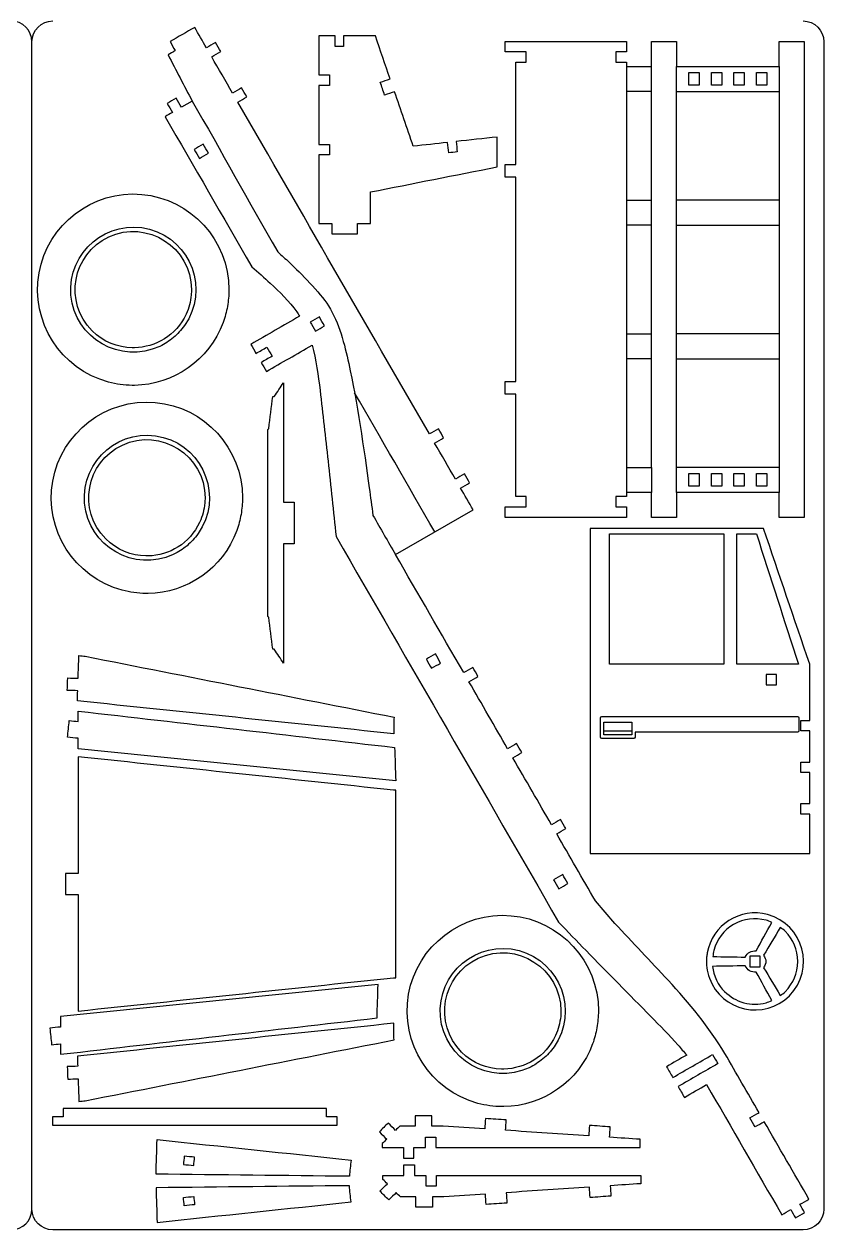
# Model space of a CAD drawing. Extents: x 363 to 933, y 152 to 732.
# Drawn here: x 740.9 to 932.7, y 152 to 441.2 of the extents above; entities that cross this region are included whole.
import ezdxf

# ---------------------------------------------------------------- set-up
doc = ezdxf.new("R2010")
doc.units = 0
doc.layers.get('0').update_dxf_attribs({"linetype": 'CONTINUOUS'})

msp = doc.modelspace()

# ---------------------------------------------------------------- linework, layer by layer
at = {"color": 5}
for p, q in [((742.73304, 157.00749), (742.73304, 437.00749)), ((742.73304, 157.00749), (742.73304, 437.00749)), ((932.73304, 437.00749), (932.73304, 157.00749)), ((927.73304, 152.00749), (747.73314, 152.00749))]:
    msp.add_line(p, q, dxfattribs=at)
at = {"color": 3}
for p, q in [((856.29304, 434.59519), (856.29304, 437.09509)), ((856.29304, 437.09509), (885.34614, 437.09509)), ((885.34614, 437.09509), (885.34614, 434.59519)), ((891.34604, 431.09529), (891.34604, 437.09509)), ((891.34604, 437.09509), (897.34584, 437.09509)), ((897.34584, 437.09509), (897.34584, 431.09529)), ((922.03704, 431.09529), (922.03704, 437.09509)), ((922.03704, 437.09509), (928.03674, 437.09509)), ((928.03674, 437.09509), (928.03674, 322.91239)), ((861.29284, 434.59519), (856.29304, 434.59519)), ((861.29284, 432.09529), (861.29284, 434.59519)), ((885.34614, 434.59519), (882.84634, 434.59519)), ((882.84634, 434.59519), (882.84634, 432.09529)), ((858.79294, 407.54949), (858.79294, 432.09529)), ((858.79294, 432.09529), (861.29284, 432.09529)), ((882.84634, 432.09529), (885.34614, 432.09529)), ((885.34614, 432.09529), (885.34614, 431.09529)), ((885.34614, 431.09529), (891.34604, 431.09529)), ((897.34584, 431.09529), (922.03704, 431.09529)), ((781.17694, 422.78769), (778.58084, 421.28879)), ((897.34584, 399.03419), (897.34584, 425.09549)), ((897.34584, 425.09549), (922.03704, 425.09549)), ((922.03704, 425.09549), (922.03704, 399.03419)), ((856.29304, 407.54949), (858.79294, 407.54949)), ((856.29304, 404.54959), (856.29304, 407.54949)), ((858.79294, 404.54959), (856.29304, 404.54959)), ((858.79294, 355.49789), (858.79294, 404.54959)), ((922.03704, 399.03419), (897.34584, 399.03419)), ((897.34584, 366.97309), (897.34584, 393.03439)), ((897.34584, 393.03439), (922.03704, 393.03439)), ((922.03704, 393.03439), (922.03704, 366.97309)), ((922.03704, 366.97309), (897.34584, 366.97309)), ((897.34584, 334.91189), (897.34584, 360.97329)), ((897.34584, 360.97329), (922.03704, 360.97329)), ((922.03704, 360.97329), (922.03704, 334.91189)), ((856.29304, 352.49799), (856.29304, 355.49789)), ((856.29304, 355.49789), (858.79294, 355.49789)), ((858.79294, 352.49799), (856.29304, 352.49799)), ((858.79294, 327.91219), (858.79294, 352.49799)), ((922.03704, 334.91189), (897.34584, 334.91189)), ((861.29284, 327.91219), (858.79294, 327.91219)), ((861.29284, 325.41229), (861.29284, 327.91219)), ((885.34614, 327.91219), (882.84634, 327.91219)), ((882.84634, 327.91219), (882.84634, 325.41229)), ((891.34604, 328.91219), (885.34614, 328.91219)), ((885.34614, 328.91219), (885.34614, 327.91219)), ((891.34604, 322.91239), (891.34604, 328.91219)), ((922.03704, 328.91219), (897.34584, 328.91219)), ((897.34584, 328.91219), (897.34584, 322.91239)), ((922.03704, 322.91239), (922.03704, 328.91219)), ((829.96634, 313.98939), (848.58264, 324.73749)), ((856.29304, 322.91239), (856.29304, 325.41229)), ((856.29304, 325.41229), (861.29284, 325.41229)), ((882.84634, 325.41229), (885.34614, 325.41229)), ((885.34614, 325.41229), (885.34614, 322.91239)), ((885.34614, 322.91239), (856.29304, 322.91239)), ((897.34584, 322.91239), (891.34604, 322.91239)), ((928.03674, 322.91239), (922.03704, 322.91239)), ((882.58174, 225.51479), (877.91724, 230.93649))]:
    msp.add_line(p, q, dxfattribs=at)
at = {"color": 0}
for p, q in [((885.34614, 431.09529), (885.34614, 425.09549)), ((891.34604, 425.09549), (891.34604, 431.09529)), ((897.34584, 425.09549), (897.34584, 431.09529)), ((922.03704, 431.09529), (922.03704, 425.09549)), ((885.34614, 399.03419), (885.34614, 393.03439)), ((891.34604, 393.03439), (891.34604, 399.03419)), ((897.34584, 393.03439), (897.34584, 399.03419)), ((922.03704, 399.03419), (922.03704, 393.03439)), ((885.34614, 366.97309), (885.34614, 360.97329)), ((891.34604, 360.97329), (891.34604, 366.97309)), ((897.34584, 360.97329), (897.34584, 366.97309)), ((922.03704, 366.97309), (922.03704, 360.97329)), ((885.34614, 334.91189), (885.34614, 328.91219)), ((891.34604, 334.91189), (891.34604, 328.91219)), ((897.34584, 328.91219), (897.34584, 334.91189)), ((922.03704, 334.91189), (922.03704, 328.91219))]:
    msp.add_line(p, q, dxfattribs=at)
at = {"color": 7}
for p, q in [((900.33784, 426.59549), (900.33784, 429.59539)), ((900.33784, 429.59539), (902.83774, 429.59539)), ((902.83774, 429.59539), (902.83774, 426.59549)), ((905.73764, 426.59549), (905.73764, 429.59539)), ((905.73764, 429.59539), (908.23744, 429.59539)), ((908.23744, 429.59539), (908.23744, 426.59549)), ((911.13744, 426.59549), (911.13744, 429.59539)), ((911.13744, 429.59539), (913.63724, 429.59539)), ((913.63724, 429.59539), (913.63724, 426.59549)), ((916.53724, 426.59549), (916.53724, 429.59539)), ((916.53724, 429.59539), (919.03714, 429.59539)), ((919.03714, 429.59539), (919.03714, 426.59549)), ((902.83774, 426.59549), (900.33784, 426.59549)), ((908.23744, 426.59549), (905.73764, 426.59549)), ((913.63724, 426.59549), (911.13744, 426.59549)), ((919.03714, 426.59549), (916.53724, 426.59549)), ((891.34604, 425.09549), (885.34614, 425.09549)), ((885.34614, 425.09549), (885.34614, 399.03419)), ((891.34604, 399.03419), (891.34604, 425.09549)), ((885.34614, 399.03419), (891.34604, 399.03419)), ((891.34604, 393.03439), (885.34614, 393.03439)), ((885.34614, 393.03439), (885.34614, 366.97309)), ((891.34604, 366.97309), (891.34604, 393.03439)), ((885.34614, 366.97309), (891.34604, 366.97309)), ((891.34604, 360.97329), (885.34614, 360.97329)), ((885.34614, 360.97329), (885.34614, 334.91189)), ((891.34604, 334.91189), (891.34604, 360.97329)), ((885.34614, 334.91189), (891.34604, 334.91189)), ((900.33784, 330.41209), (900.33784, 333.41199)), ((900.33784, 333.41199), (902.83774, 333.41199)), ((902.83774, 333.41199), (902.83774, 330.41209)), ((905.73764, 330.41209), (905.73764, 333.41199)), ((905.73764, 333.41199), (908.23744, 333.41199)), ((908.23744, 333.41199), (908.23744, 330.41209)), ((911.13744, 330.41209), (911.13744, 333.41199)), ((911.13744, 333.41199), (913.63724, 333.41199)), ((913.63724, 333.41199), (913.63724, 330.41209)), ((916.53724, 330.41209), (916.53724, 333.41199)), ((916.53724, 333.41199), (919.03714, 333.41199)), ((919.03714, 333.41199), (919.03714, 330.41209)), ((902.83774, 330.41209), (900.33784, 330.41209)), ((908.23744, 330.41209), (905.73764, 330.41209)), ((913.63724, 330.41209), (911.13744, 330.41209)), ((919.03714, 330.41209), (916.53724, 330.41209))]:
    msp.add_line(p, q, dxfattribs=at)
at = {"color": 5}
for points in [[(742.73304, 437.00749), (742.73304, 439.75749), (740.48304, 442.00749), (737.73294, 442.00749)], [(742.73304, 437.00749), (742.73304, 439.75749), (744.98304, 442.00749), (747.73314, 442.00749)], [(927.73304, 442.00749), (930.48304, 442.00749), (932.73304, 439.75749), (932.73304, 437.00749)], [(737.73294, 152.00749), (740.48304, 152.00749), (742.73304, 154.25749), (742.73304, 157.00749)], [(747.73314, 152.00749), (744.98304, 152.00749), (742.73304, 154.25749), (742.73304, 157.00749)], [(932.73304, 157.00749), (932.73304, 154.25749), (930.48304, 152.00749), (927.73304, 152.00749)]]:
    msp.add_open_spline(points, degree=3, dxfattribs=at)
at = {"color": 3}
for points in [[(781.77434, 440.45219), (779.80404, 439.31459), (777.83374, 438.17699), (775.86334, 437.03939)], [(784.59624, 435.56499), (783.65564, 437.19399), (782.71504, 438.82319), (781.77434, 440.45219)], [(775.86334, 437.03939), (776.27994, 436.31769), (776.69654, 435.59599), (777.11304, 434.87429)], [(786.76974, 436.81979), (786.04524, 436.40149), (785.32074, 435.98329), (784.59624, 435.56499)], [(788.02474, 434.64629), (787.60644, 435.37089), (787.18804, 436.09529), (786.76974, 436.81979)], [(815.45684, 438.39799), (814.16884, 438.39799), (812.88084, 438.39799), (811.59294, 438.39799)], [(811.59294, 438.39799), (811.59294, 435.28349), (811.59294, 432.16899), (811.59294, 429.05449)], [(815.45684, 435.88819), (815.45684, 436.72479), (815.45684, 437.56139), (815.45684, 438.39799)], [(825.14544, 438.39799), (822.60114, 438.39799), (820.05674, 438.39799), (817.51234, 438.39799)], [(817.51234, 438.39799), (817.51234, 437.56139), (817.51234, 436.72479), (817.51234, 435.88819)], [(828.66634, 428.11569), (827.49264, 431.54309), (826.31904, 434.97059), (825.14544, 438.39799)], [(777.11304, 434.87429), (776.53574, 434.54099), (775.95844, 434.20759), (775.38114, 433.87429)], [(775.38114, 433.87429), (777.31304, 430.17879), (779.24504, 426.48319), (781.17694, 422.78769)], [(785.85124, 433.39139), (786.57574, 433.80969), (787.30014, 434.22799), (788.02474, 434.64629)], [(817.51234, 435.88819), (816.82714, 435.88819), (816.14194, 435.88819), (815.45684, 435.88819)], [(790.87064, 424.69739), (789.19754, 427.59539), (787.52434, 430.49339), (785.85124, 433.39139)], [(811.59294, 429.05449), (812.42624, 429.05449), (813.25944, 429.05449), (814.09274, 429.05449)], [(814.09274, 429.05449), (814.09274, 428.22119), (814.09274, 427.38789), (814.09274, 426.55459)], [(826.29184, 427.30259), (827.08334, 427.57359), (827.87474, 427.84469), (828.66634, 428.11569)], [(793.04434, 425.95209), (792.31974, 425.53379), (791.59524, 425.11559), (790.87064, 424.69739)], [(794.29914, 423.77849), (793.88084, 424.50309), (793.46264, 425.22749), (793.04434, 425.95209)], [(814.09274, 426.55459), (813.25944, 426.55459), (812.42624, 426.55459), (811.59294, 426.55459)], [(811.59294, 426.55459), (811.59294, 421.82559), (811.59294, 417.09659), (811.59294, 412.36759)], [(827.34824, 424.21759), (826.99614, 425.24589), (826.64394, 426.27429), (826.29184, 427.30259)], [(777.33084, 423.45379), (776.60924, 423.03719), (775.88754, 422.62049), (775.16594, 422.20389)], [(778.58084, 421.28879), (778.16414, 422.01049), (777.74754, 422.73219), (777.33084, 423.45379)], [(792.12564, 422.52389), (792.85014, 422.94209), (793.57464, 423.36039), (794.29914, 423.77849)], [(838.08314, 342.92319), (822.76394, 369.45669), (807.44474, 395.99039), (792.12564, 422.52389)], [(829.72264, 425.03059), (828.93114, 424.75959), (828.13984, 424.48859), (827.34824, 424.21759)], [(834.19984, 411.95469), (832.70744, 416.31329), (831.21514, 420.67199), (829.72264, 425.03059)], [(776.41584, 420.03889), (775.83894, 419.70579), (775.26204, 419.37269), (774.68504, 419.03959)], [(775.16594, 422.20389), (775.58254, 421.48219), (775.99924, 420.76049), (776.41584, 420.03889)], [(774.68504, 419.03959), (781.61134, 407.04319), (788.53764, 395.04679), (795.46394, 383.05029)], [(854.34564, 414.13869), (851.06334, 413.78289), (847.78104, 413.42699), (844.49884, 413.07119)], [(854.34564, 406.97949), (854.34564, 409.36589), (854.34564, 411.75229), (854.34564, 414.13869)], [(811.59294, 412.36759), (812.42624, 412.36759), (813.25944, 412.36759), (814.09274, 412.36759)], [(814.09274, 412.36759), (814.09274, 411.53429), (814.09274, 410.70099), (814.09274, 409.86769)], [(842.45514, 412.84969), (839.70334, 412.55139), (836.95174, 412.25299), (834.19984, 411.95469)], [(842.72554, 410.35459), (842.63544, 411.18629), (842.54524, 412.01799), (842.45514, 412.84969)], [(844.49884, 413.07119), (844.58904, 412.23949), (844.67914, 411.40789), (844.76934, 410.57619)], [(814.09274, 409.86769), (813.25944, 409.86769), (812.42624, 409.86769), (811.59294, 409.86769)], [(811.59294, 409.86769), (811.59294, 404.38339), (811.59294, 398.89909), (811.59294, 393.41479)], [(844.76934, 410.57619), (844.08804, 410.50229), (843.40684, 410.42849), (842.72554, 410.35459)], [(823.93474, 400.99009), (834.07174, 402.98659), (844.20874, 404.98299), (854.34564, 406.97949)], [(744.44784, 381.55189), (746.52234, 393.21739), (757.25924, 401.45299), (769.06544, 400.40539)], [(769.06544, 400.40539), (780.85634, 399.35909), (790.00644, 389.38509), (789.99924, 377.54219)], [(823.93474, 393.41479), (823.93474, 395.93989), (823.93474, 398.46499), (823.93474, 400.99009)], [(761.15584, 390.19759), (770.36344, 394.49239), (781.01124, 387.70529), (781.00474, 377.54219)], [(811.59294, 393.41479), (812.62144, 393.41479), (813.64984, 393.41479), (814.67834, 393.41479)], [(814.67834, 393.41479), (814.67834, 392.57819), (814.67834, 391.74169), (814.67834, 390.90509)], [(820.84924, 390.90509), (820.84924, 391.74169), (820.84924, 392.57819), (820.84924, 393.41479)], [(820.84924, 393.41479), (821.87774, 393.41479), (822.90624, 393.41479), (823.93474, 393.41479)], [(814.67834, 390.90509), (816.73534, 390.90509), (818.79224, 390.90509), (820.84924, 390.90509)], [(757.17204, 367.68069), (750.32664, 374.53259), (752.42374, 386.12459), (761.15584, 390.19759)], [(795.46394, 383.05029), (796.94904, 381.72919), (798.43414, 380.40809), (799.91924, 379.08699)], [(761.08584, 355.37949), (749.63624, 358.46369), (742.37084, 369.87279), (744.44784, 381.55189)], [(799.91924, 379.08699), (802.10824, 377.07329), (804.54674, 374.70829), (806.26224, 372.25459)], [(780.94984, 376.31409), (780.71794, 374.57209), (780.45434, 373.27269), (779.69394, 371.64349)], [(781.00474, 377.54219), (780.98644, 377.13279), (780.96814, 376.72349), (780.94984, 376.31409)], [(789.99924, 377.54219), (789.99834, 376.10809), (789.82974, 374.92719), (789.64394, 373.53249)], [(789.64394, 373.53249), (789.33994, 372.17029), (789.09464, 371.01779), (788.60704, 369.68179)], [(779.69394, 371.64349), (777.31134, 366.53899), (772.37664, 363.71589), (767.32164, 363.60219)], [(806.95314, 371.18239), (803.04484, 368.92589), (799.13654, 366.66949), (795.22824, 364.41299)], [(806.26224, 372.25459), (806.49254, 371.89719), (806.72284, 371.53979), (806.95314, 371.18239)], [(766.77164, 363.60049), (763.33234, 363.65709), (759.87784, 364.97239), (757.17204, 367.68069)], [(788.60704, 369.68179), (785.28014, 360.56669), (776.64154, 354.71719), (767.32164, 354.59389)], [(766.96884, 363.59859), (766.90324, 363.59879), (766.83754, 363.59939), (766.77164, 363.60049)], [(767.32164, 363.60219), (767.20374, 363.59949), (767.08614, 363.59839), (766.96884, 363.59859)], [(795.22824, 364.41299), (795.64494, 363.69139), (796.06154, 362.96979), (796.47814, 362.24809)], [(796.47814, 362.24809), (797.34404, 362.74809), (798.21014, 363.24809), (799.07604, 363.74799)], [(800.33094, 361.57459), (799.46494, 361.07459), (798.59894, 360.57459), (797.73304, 360.07469)], [(798.98294, 357.90979), (802.62974, 360.01529), (806.27654, 362.12079), (809.92344, 364.22629)], [(799.07604, 363.74799), (799.49434, 363.02349), (799.91264, 362.29909), (800.33094, 361.57459)], [(809.92344, 364.22629), (810.86624, 360.80079), (811.41854, 356.86669), (811.86434, 353.35959)], [(797.73304, 360.07469), (798.14964, 359.35299), (798.56624, 358.63149), (798.98294, 357.90979)], [(766.77164, 354.59329), (764.88774, 354.61389), (762.97984, 354.86939), (761.08584, 355.37949)], [(767.20064, 354.59259), (767.05794, 354.59149), (766.91494, 354.59169), (766.77164, 354.59329)], [(767.32164, 354.59389), (767.28124, 354.59339), (767.24094, 354.59289), (767.20064, 354.59259)], [(800.87364, 351.90239), (801.60464, 353.00729), (802.33564, 354.11219), (803.06664, 355.21709)], [(803.06664, 355.21709), (803.07864, 355.21709), (803.09054, 355.21709), (803.10254, 355.21709)], [(803.10254, 355.21709), (803.10254, 345.67369), (803.10254, 336.13019), (803.10254, 326.58679)], [(811.86434, 353.35959), (812.50124, 347.71319), (813.13804, 342.06659), (813.77484, 336.42009)], [(747.71514, 331.62949), (749.78964, 343.29499), (760.52654, 351.53059), (772.33274, 350.48299)], [(772.33274, 350.48299), (784.12364, 349.43669), (793.27374, 339.46269), (793.26654, 327.61979)], [(799.53994, 344.19639), (799.86444, 346.76509), (800.18894, 349.33369), (800.51344, 351.90239)], [(800.51344, 351.90239), (800.63354, 351.90239), (800.75354, 351.90239), (800.87364, 351.90239)], [(764.42314, 340.27519), (773.63074, 344.56999), (784.27854, 337.78289), (784.27204, 327.61979)], [(799.33164, 344.00899), (799.40104, 344.07149), (799.47054, 344.13389), (799.53994, 344.19639)], [(799.34114, 299.17369), (799.33784, 314.11879), (799.33474, 329.06389), (799.33164, 344.00899)], [(840.24814, 344.17309), (839.52644, 343.75649), (838.80484, 343.33979), (838.08314, 342.92319)], [(839.33304, 340.75819), (840.05474, 341.17489), (840.77644, 341.59149), (841.49804, 342.00819)], [(841.49804, 342.00819), (841.08144, 342.72979), (840.66474, 343.45149), (840.24814, 344.17309)], [(760.43934, 317.75829), (753.59394, 324.61019), (755.69104, 336.20219), (764.42314, 340.27519)], [(844.33284, 332.09839), (842.66624, 334.98499), (840.99964, 337.87159), (839.33304, 340.75819)], [(813.77484, 336.42009), (814.41794, 330.37839), (815.06094, 324.33659), (815.70394, 318.29479)], [(846.49784, 333.34829), (845.77614, 332.93169), (845.05454, 332.51499), (844.33284, 332.09839)], [(847.74774, 331.18339), (847.33114, 331.90499), (846.91444, 332.62669), (846.49784, 333.34829)], [(764.35314, 305.45709), (752.90354, 308.54129), (745.63814, 319.95039), (747.71514, 331.62949)], [(845.58274, 329.93339), (846.30444, 330.35009), (847.02614, 330.76669), (847.74774, 331.18339)], [(848.58264, 324.73749), (847.58264, 326.46949), (846.58274, 328.20149), (845.58274, 329.93339)], [(784.27204, 327.61979), (784.25374, 327.21039), (784.23544, 326.80109), (784.21714, 326.39169)], [(793.26654, 327.61979), (793.26564, 326.18569), (793.09704, 325.00479), (792.91124, 323.61009)], [(784.21714, 326.39169), (783.98524, 324.64969), (783.72164, 323.35029), (782.96124, 321.72109)], [(803.10254, 326.58679), (803.93584, 326.58679), (804.76914, 326.58679), (805.60244, 326.58679)], [(805.60244, 326.58679), (805.60244, 323.25359), (805.60244, 319.92039), (805.60244, 316.58719)], [(782.96124, 321.72109), (780.57864, 316.61659), (775.64394, 313.79349), (770.58894, 313.67979)], [(792.91124, 323.61009), (792.60724, 322.24789), (792.36194, 321.09539), (791.87434, 319.75939)], [(791.87434, 319.75939), (788.54744, 310.64429), (779.90884, 304.79479), (770.58894, 304.67149)], [(815.70394, 318.29479), (833.49754, 287.47559), (851.29124, 256.65639), (869.08474, 225.83719)], [(918.26534, 320.23019), (904.39454, 320.23019), (890.52364, 320.23019), (876.65284, 320.23019)], [(876.65284, 320.23019), (876.65284, 294.24239), (876.65284, 268.25459), (876.65284, 242.26679)], [(881.29484, 287.69299), (881.29484, 298.12229), (881.29484, 308.55169), (881.29484, 318.98099)], [(881.29484, 318.98099), (890.43804, 318.98099), (899.58134, 318.98099), (908.72454, 318.98099)], [(908.72454, 318.98099), (908.72454, 308.55169), (908.72454, 298.12229), (908.72454, 287.69299)], [(911.85854, 287.69299), (911.85854, 298.12229), (911.85854, 308.55169), (911.85854, 318.98099)], [(911.85854, 318.98099), (913.42054, 318.98099), (914.98264, 318.98099), (916.54464, 318.98099)], [(916.54464, 318.98099), (919.89944, 308.55169), (923.25424, 298.12229), (926.60904, 287.69299)], [(929.32164, 287.69299), (925.63624, 298.53869), (921.95074, 309.38449), (918.26534, 320.23019)], [(770.03894, 313.67809), (766.59964, 313.73469), (763.14514, 315.04999), (760.43934, 317.75829)], [(803.10244, 316.58729), (803.10244, 307.04389), (803.10244, 297.50039), (803.10244, 287.95699)], [(805.60244, 316.58719), (804.76914, 316.58719), (803.93574, 316.58729), (803.10244, 316.58729)], [(770.23614, 313.67619), (770.17054, 313.67639), (770.10484, 313.67699), (770.03894, 313.67809)], [(770.58894, 313.67979), (770.47104, 313.67709), (770.35344, 313.67599), (770.23614, 313.67619)], [(846.31494, 285.67289), (840.86544, 295.11169), (835.41584, 304.55059), (829.96634, 313.98939)], [(770.03894, 304.67089), (768.15504, 304.69149), (766.24714, 304.94699), (764.35314, 305.45709)], [(770.46794, 304.67019), (770.32524, 304.66909), (770.18224, 304.66929), (770.03894, 304.67089)], [(770.58894, 304.67149), (770.54854, 304.67099), (770.50824, 304.67049), (770.46794, 304.67019)], [(799.54104, 298.98099), (799.47444, 299.04519), (799.40774, 299.10949), (799.34114, 299.17369)], [(800.51414, 291.27549), (800.18964, 293.84399), (799.86544, 296.41249), (799.54104, 298.98099)], [(753.81194, 284.32679), (753.87124, 286.13719), (753.93064, 287.94769), (753.98994, 289.75809)], [(753.98994, 289.75809), (754.50274, 289.70559), (755.01554, 289.65319), (755.52834, 289.60069)], [(755.52834, 289.60069), (780.21724, 284.73339), (804.90624, 279.86609), (829.59514, 274.99879)], [(800.87364, 291.27549), (800.75374, 291.27549), (800.63394, 291.27549), (800.51414, 291.27549)], [(803.10244, 287.95699), (802.35944, 289.06319), (801.61654, 290.16929), (800.87364, 291.27549)], [(848.48844, 286.92779), (847.76384, 286.50949), (847.03944, 286.09119), (846.31494, 285.67289)], [(849.74324, 284.75429), (849.32494, 285.47879), (848.90674, 286.20319), (848.48844, 286.92779)], [(908.72454, 287.69299), (899.58134, 287.69299), (890.43804, 287.69299), (881.29484, 287.69299)], [(926.60904, 287.69299), (921.69224, 287.69299), (916.77534, 287.69299), (911.85854, 287.69299)], [(929.32164, 274.21899), (929.32164, 278.71029), (929.32164, 283.20169), (929.32164, 287.69299)], [(751.21844, 281.41439), (751.25114, 282.41249), (751.28384, 283.41049), (751.31654, 284.40859)], [(751.31654, 284.40859), (752.14834, 284.38129), (752.98014, 284.35409), (753.81194, 284.32679)], [(847.56974, 283.49939), (848.29434, 283.91769), (849.01874, 284.33599), (849.74324, 284.75429)], [(856.84894, 267.42739), (853.75594, 272.78469), (850.66284, 278.14209), (847.56974, 283.49939)], [(753.71394, 281.33269), (752.88214, 281.35989), (752.05024, 281.38719), (751.21844, 281.41439)], [(753.63214, 278.89829), (753.65944, 279.70979), (753.68664, 280.52119), (753.71394, 281.33269)], [(829.52324, 271.01559), (804.22624, 273.64319), (778.92914, 276.27069), (753.63214, 278.89829)], [(753.82424, 273.94529), (753.83134, 274.78179), (753.83854, 275.61829), (753.84564, 276.45479)], [(753.84564, 276.45479), (779.14704, 273.54939), (804.44854, 270.64399), (829.74994, 267.73859)], [(829.59514, 274.99879), (829.57114, 273.67109), (829.54724, 272.34329), (829.52324, 271.01559)], [(751.27124, 270.18249), (751.40494, 271.50909), (751.53864, 272.83559), (751.67234, 274.16219)], [(751.67234, 274.16219), (752.38964, 274.08989), (753.10694, 274.01759), (753.82424, 273.94529)], [(927.23014, 271.71909), (927.23014, 272.55239), (927.23014, 273.38569), (927.23014, 274.21899)], [(927.23014, 274.21899), (927.92734, 274.21899), (928.62444, 274.21899), (929.32164, 274.21899)], [(753.81214, 269.92639), (752.96514, 270.01179), (752.11824, 270.09709), (751.27124, 270.18249)], [(753.80454, 267.41459), (753.80704, 268.25189), (753.80964, 269.08909), (753.81214, 269.92639)], [(929.32164, 271.71909), (928.62444, 271.71909), (927.92734, 271.71909), (927.23014, 271.71909)], [(929.32164, 264.22999), (929.32164, 266.72639), (929.32164, 269.22269), (929.32164, 271.71909)], [(830.01074, 259.73489), (804.60864, 262.29479), (779.20664, 264.85469), (753.80454, 267.41459)], [(829.74994, 267.73859), (829.83684, 265.07069), (829.92374, 262.40279), (830.01074, 259.73489)], [(859.02264, 268.68229), (858.29814, 268.26399), (857.57354, 267.84569), (856.84894, 267.42739)], [(858.10394, 265.25389), (858.82844, 265.67219), (859.55284, 266.09049), (860.27734, 266.50879)], [(860.27734, 266.50879), (859.85904, 267.23329), (859.44094, 267.95779), (859.02264, 268.68229)], [(829.49924, 257.49389), (804.26704, 260.16039), (779.03494, 262.82699), (753.80274, 265.49349)], [(753.80274, 265.49349), (753.80274, 256.16429), (753.80274, 246.83519), (753.80274, 237.50599)], [(867.38314, 249.18189), (864.29004, 254.53929), (861.19704, 259.89659), (858.10394, 265.25389)], [(927.23014, 261.73009), (927.23014, 262.56339), (927.23014, 263.39669), (927.23014, 264.22999)], [(927.23014, 264.22999), (927.92734, 264.22999), (928.62444, 264.22999), (929.32164, 264.22999)], [(929.32164, 261.73009), (928.62444, 261.73009), (927.92734, 261.73009), (927.23014, 261.73009)], [(929.32164, 254.25079), (929.32164, 256.74389), (929.32164, 259.23699), (929.32164, 261.73009)], [(830.01074, 257.49389), (829.84024, 257.49389), (829.66974, 257.49389), (829.49924, 257.49389)], [(830.01074, 212.49599), (830.01074, 227.49529), (830.01074, 242.49459), (830.01074, 257.49389)], [(927.23014, 251.74109), (927.23014, 252.57769), (927.23014, 253.41419), (927.23014, 254.25079)], [(927.23014, 254.25079), (927.92734, 254.25079), (928.62444, 254.25079), (929.32164, 254.25079)], [(929.32164, 251.74109), (928.62444, 251.74109), (927.92734, 251.74109), (927.23014, 251.74109)], [(929.32164, 242.26679), (929.32164, 245.42489), (929.32164, 248.58299), (929.32164, 251.74109)], [(869.55664, 250.43689), (868.83214, 250.01859), (868.10764, 249.60019), (867.38314, 249.18189)], [(870.81154, 248.26329), (870.39324, 248.98779), (869.97494, 249.71239), (869.55664, 250.43689)], [(868.63794, 247.00849), (869.36244, 247.42679), (870.08704, 247.84499), (870.81154, 248.26329)], [(877.91724, 230.93649), (874.82424, 236.29379), (871.73104, 241.65119), (868.63794, 247.00849)], [(876.65284, 242.26679), (894.20914, 242.26679), (911.76534, 242.26679), (929.32164, 242.26679)], [(753.80274, 237.50599), (752.80274, 237.50599), (751.80284, 237.50599), (750.80284, 237.50599)], [(750.80284, 237.50599), (750.80284, 235.83279), (750.80284, 234.15969), (750.80284, 232.48649)], [(750.80284, 232.48649), (751.80284, 232.48649), (752.80274, 232.48649), (753.80274, 232.48649)], [(753.80274, 232.48649), (753.80274, 223.15639), (753.80274, 213.82639), (753.80274, 204.49629)], [(919.23384, 227.65179), (912.65664, 229.41859), (905.92034, 225.12469), (904.73634, 218.43059)], [(833.09074, 208.52499), (835.16524, 220.19049), (845.90214, 228.42609), (857.70834, 227.37849)], [(857.70834, 227.37849), (869.49924, 226.33219), (878.64934, 216.35819), (878.64214, 204.51529)], [(869.08474, 225.83719), (871.28054, 223.55419), (873.47634, 221.27109), (875.67214, 218.98809)], [(924.45424, 208.16419), (930.79154, 214.50729), (927.82444, 225.34419), (919.23384, 227.65179)], [(895.36324, 211.88259), (891.10264, 216.42659), (886.84224, 220.97079), (882.58174, 225.51479)], [(849.79874, 217.17069), (859.00634, 221.46549), (869.65414, 214.67839), (869.64764, 204.51529)], [(845.81494, 194.65379), (838.96954, 201.50569), (841.06664, 213.09769), (849.79874, 217.17069)], [(875.67214, 218.98809), (880.85254, 213.72269), (886.03274, 208.45719), (891.21314, 203.19169)], [(904.60304, 217.42139), (904.52394, 215.59609), (904.62414, 214.16279), (905.26534, 212.40609)], [(904.73634, 218.43059), (904.69194, 218.09419), (904.64744, 217.75779), (904.60304, 217.42139)], [(753.80274, 204.49629), (779.03494, 207.16289), (804.26704, 209.82939), (829.49924, 212.49599)], [(829.49924, 212.49599), (829.66974, 212.49599), (829.84024, 212.49599), (830.01074, 212.49599)], [(908.99644, 194.28989), (905.15934, 200.70669), (900.41714, 206.39359), (895.36324, 211.88259)], [(905.26534, 212.40609), (908.17864, 204.42439), (918.44414, 202.14859), (924.45424, 208.16419)], [(825.77734, 210.85159), (800.37524, 208.29169), (774.97324, 205.73179), (749.57114, 203.17189)], [(825.51654, 202.84789), (825.60344, 205.51579), (825.69034, 208.18369), (825.77734, 210.85159)], [(849.72874, 182.35259), (838.27914, 185.43679), (831.01374, 196.84589), (833.09074, 208.52499)], [(749.57114, 203.17189), (749.57364, 202.33459), (749.57624, 201.49739), (749.57874, 200.66009)], [(749.61224, 194.13169), (774.91364, 197.03709), (800.21514, 199.94249), (825.51654, 202.84789)], [(869.59274, 203.28719), (869.36084, 201.54519), (869.09724, 200.24579), (868.33684, 198.61659)], [(869.64764, 204.51529), (869.62934, 204.10589), (869.61104, 203.69659), (869.59274, 203.28719)], [(878.64214, 204.51529), (878.64124, 203.08119), (878.47264, 201.90029), (878.28684, 200.50559)], [(891.21314, 203.19169), (893.27974, 201.07229), (895.74284, 198.57099), (897.71064, 196.36699)], [(749.57874, 200.66009), (748.73174, 200.57469), (747.88484, 200.48939), (747.03784, 200.40399)], [(747.03784, 200.40399), (747.17154, 199.07739), (747.30524, 197.75089), (747.43894, 196.42429)], [(829.52324, 201.56139), (804.22624, 198.93379), (778.92914, 196.30629), (753.63214, 193.67869)], [(829.59514, 197.57819), (829.57114, 198.90589), (829.54724, 200.23369), (829.52324, 201.56139)], [(878.28684, 200.50559), (877.98284, 199.14339), (877.73754, 197.99089), (877.24994, 196.65489)], [(755.52834, 182.97629), (780.21724, 187.84359), (804.90624, 192.71089), (829.59514, 197.57819)], [(868.33684, 198.61659), (865.95424, 193.51209), (861.01954, 190.68899), (855.96454, 190.57529)], [(747.43894, 196.42429), (748.15624, 196.49659), (748.87354, 196.56889), (749.59084, 196.64119)], [(749.59084, 196.64119), (749.59794, 195.80469), (749.60514, 194.96819), (749.61224, 194.13169)], [(855.41454, 190.57359), (851.97524, 190.63019), (848.52074, 191.94549), (845.81494, 194.65379)], [(877.24994, 196.65489), (873.92304, 187.53979), (865.28444, 181.69029), (855.96454, 181.56699)], [(899.81264, 193.93689), (898.20824, 193.01059), (896.60384, 192.08429), (894.99944, 191.15799)], [(896.49934, 188.56009), (899.68034, 190.39659), (902.86134, 192.23319), (906.04234, 194.06969)], [(897.71064, 196.36699), (898.41134, 195.55689), (899.11194, 194.74699), (899.81264, 193.93689)], [(906.04234, 194.06969), (906.46064, 193.34529), (906.87884, 192.62069), (907.29714, 191.89629)], [(917.16564, 180.12169), (914.44254, 184.84439), (911.71954, 189.56719), (908.99644, 194.28989)], [(753.71394, 191.24429), (752.88214, 191.21709), (752.05024, 191.18979), (751.21844, 191.16259)], [(751.21844, 191.16259), (751.25114, 190.16449), (751.28384, 189.16649), (751.31654, 188.16839)], [(753.63214, 193.67869), (753.65944, 192.86719), (753.68664, 192.05579), (753.71394, 191.24429)], [(894.99944, 191.15799), (895.49944, 190.29199), (895.99944, 189.42599), (896.49934, 188.56009)], [(907.29714, 191.89629), (904.11614, 190.05979), (900.93514, 188.22319), (897.75414, 186.38669)], [(751.31654, 188.16839), (752.14834, 188.19569), (752.98014, 188.22289), (753.81194, 188.25019)], [(753.81194, 188.25019), (753.87124, 186.43979), (753.93064, 184.62929), (753.98994, 182.81889)], [(855.61174, 190.57169), (855.54614, 190.57189), (855.48044, 190.57249), (855.41454, 190.57359)], [(855.96454, 190.57529), (855.84664, 190.57259), (855.72904, 190.57149), (855.61174, 190.57169)], [(897.75414, 186.38669), (898.25414, 185.52059), (898.75404, 184.65469), (899.25404, 183.78869)], [(899.25404, 183.78869), (901.03184, 184.81509), (902.80974, 185.84149), (904.58744, 186.86789)], [(904.58744, 186.86789), (910.59964, 176.45429), (916.61194, 166.04059), (922.62414, 155.62689)], [(753.98994, 182.81889), (754.50274, 182.87139), (755.01554, 182.92379), (755.52834, 182.97629)], [(855.41454, 181.56639), (853.53064, 181.58699), (851.62274, 181.84249), (849.72874, 182.35259)], [(813.43104, 181.10119), (792.34904, 181.10119), (771.26714, 181.10119), (750.18514, 181.10119)], [(750.18514, 181.10119), (750.18514, 180.43459), (750.18514, 179.76789), (750.18514, 179.10129)], [(813.43104, 179.10129), (813.43104, 179.76789), (813.43104, 180.43459), (813.43104, 181.10119)], [(838.64354, 179.39669), (837.31024, 179.39669), (835.97704, 179.39669), (834.64374, 179.39669)], [(834.64374, 179.39669), (834.64374, 178.56339), (834.64374, 177.73019), (834.64374, 176.89689)], [(838.64354, 176.89679), (838.64354, 177.73009), (838.64354, 178.56339), (838.64354, 179.39669)], [(855.84354, 181.56569), (855.70084, 181.56459), (855.55784, 181.56479), (855.41454, 181.56639)], [(855.96454, 181.56699), (855.92414, 181.56649), (855.88384, 181.56599), (855.84354, 181.56569)], [(915.00084, 178.87159), (915.72244, 179.28829), (916.44404, 179.70489), (917.16564, 180.12169)], [(750.18514, 179.10129), (749.35184, 179.10129), (748.51854, 179.10129), (747.68524, 179.10129)], [(747.68524, 179.10129), (747.68524, 178.43469), (747.68524, 177.76799), (747.68524, 177.10139)], [(747.68524, 177.10139), (770.43384, 177.10139), (793.18234, 177.10139), (815.93094, 177.10139)], [(815.93094, 179.10129), (815.09764, 179.10129), (814.26434, 179.10129), (813.43104, 179.10129)], [(815.93094, 177.10139), (815.93094, 177.76799), (815.93094, 178.43469), (815.93094, 179.10129)], [(828.20094, 177.64359), (827.49354, 176.93689), (826.78604, 176.23009), (826.07864, 175.52339)], [(829.96594, 175.87689), (829.37764, 176.46579), (828.78924, 177.05469), (828.20094, 177.64359)], [(830.98694, 176.89689), (830.64664, 176.55689), (830.30624, 176.21689), (829.96594, 175.87689)], [(834.64374, 176.89689), (833.42484, 176.89689), (832.20584, 176.89689), (830.98694, 176.89689)], [(841.39954, 176.89679), (840.48084, 176.89679), (839.56224, 176.89679), (838.64354, 176.89679)], [(851.37674, 176.22869), (848.05104, 176.45139), (844.72524, 176.67409), (841.39954, 176.89679)], [(851.54384, 178.72289), (851.48814, 177.89149), (851.43244, 177.06009), (851.37674, 176.22869)], [(856.53244, 178.38879), (854.86954, 178.50019), (853.20674, 178.61149), (851.54384, 178.72289)], [(856.36534, 175.89459), (856.42104, 176.72599), (856.47674, 177.55739), (856.53244, 178.38879)], [(876.48694, 177.05249), (876.43124, 176.22109), (876.37554, 175.38969), (876.31984, 174.55829)], [(881.47554, 176.71839), (879.81264, 176.82979), (878.14984, 176.94109), (876.48694, 177.05249)], [(881.30844, 174.22419), (881.36414, 175.05559), (881.41984, 175.88699), (881.47554, 176.71839)], [(916.25554, 176.69819), (915.83734, 177.42259), (915.41914, 178.14719), (915.00084, 178.87159)], [(918.42054, 177.94819), (917.69884, 177.53159), (916.97724, 177.11479), (916.25554, 176.69819)], [(929.14474, 159.39159), (925.56994, 165.57709), (921.99524, 171.76269), (918.42054, 177.94819)], [(772.49934, 165.36559), (772.58394, 168.13589), (772.66854, 170.90629), (772.75314, 173.67659)], [(772.75314, 173.67659), (788.26574, 172.03649), (803.77834, 170.39639), (819.29094, 168.75629)], [(826.07864, 175.52339), (826.66704, 174.93449), (827.25534, 174.34569), (827.84374, 173.75679)], [(827.84374, 173.75679), (827.49004, 173.40339), (827.13624, 173.05009), (826.78254, 172.69669)], [(837.11714, 171.74959), (837.11714, 172.58259), (837.11724, 173.41559), (837.11724, 174.24859)], [(837.11724, 174.24859), (837.95054, 174.24859), (838.78384, 174.24859), (839.61714, 174.24859)], [(839.61714, 174.24859), (839.61714, 173.41569), (839.61704, 172.58269), (839.61704, 171.74979)], [(876.31984, 174.55829), (869.66834, 175.00369), (863.01684, 175.44919), (856.36534, 175.89459)], [(888.65904, 173.73189), (886.20884, 173.89599), (883.75864, 174.06009), (881.30844, 174.22419)], [(888.65904, 171.75399), (888.65904, 172.41329), (888.65904, 173.07259), (888.65904, 173.73189)], [(826.78254, 172.69669), (826.78254, 172.38069), (826.78254, 172.06469), (826.78254, 171.74869)], [(826.78254, 171.74869), (828.46784, 171.74369), (830.15324, 171.73859), (831.83854, 171.73359)], [(831.83854, 171.73359), (831.83864, 170.90039), (831.83864, 170.06709), (831.83874, 169.23389)], [(834.33844, 171.73379), (835.26464, 171.73909), (836.19094, 171.74429), (837.11714, 171.74959)], [(834.33864, 169.23409), (834.33854, 170.06729), (834.33854, 170.90059), (834.33844, 171.73379)], [(839.61704, 171.74979), (855.96434, 171.75119), (872.31174, 171.75259), (888.65904, 171.75399)], [(819.29094, 168.75629), (819.15394, 167.46019), (819.01694, 166.16419), (818.87994, 164.86809)], [(831.83874, 169.23389), (832.67204, 169.23399), (833.50534, 169.23399), (834.33864, 169.23409)], [(818.87994, 164.86809), (803.41974, 165.03389), (787.95954, 165.19979), (772.49934, 165.36559)], [(826.93454, 165.07139), (828.61984, 165.07639), (830.30524, 165.08149), (831.99054, 165.08649)], [(826.93454, 164.12339), (826.93454, 164.43939), (826.93454, 164.75539), (826.93454, 165.07139)], [(831.99054, 165.08649), (831.99064, 165.91969), (831.99064, 166.75299), (831.99074, 167.58619)], [(831.99074, 167.58619), (832.82404, 167.58609), (833.65734, 167.58609), (834.49064, 167.58599)], [(834.49064, 167.58599), (834.49054, 166.75279), (834.49054, 165.91949), (834.49044, 165.08629)], [(834.49044, 165.08629), (835.41664, 165.08099), (836.34294, 165.07579), (837.26914, 165.07049)], [(837.26914, 165.07049), (837.26914, 164.23749), (837.26924, 163.40449), (837.26924, 162.57149)], [(839.76914, 162.57149), (839.76914, 163.40439), (839.76904, 164.23739), (839.76904, 165.07029)], [(839.76904, 165.07029), (856.11634, 165.06889), (872.46374, 165.06749), (888.81104, 165.06609)], [(888.81104, 165.06609), (888.81104, 164.40679), (888.81104, 163.74749), (888.81104, 163.08819)], [(818.87994, 162.61139), (803.41974, 162.44559), (787.95954, 162.27969), (772.49934, 162.11389)], [(772.49934, 162.11389), (772.58394, 159.34359), (772.66854, 156.57319), (772.75314, 153.80289)], [(819.29094, 158.72319), (819.15394, 160.01929), (819.01694, 161.31529), (818.87994, 162.61139)], [(826.23064, 161.29669), (826.81904, 161.88559), (827.40734, 162.47439), (827.99574, 163.06329)], [(827.99574, 163.06329), (827.64204, 163.41669), (827.28824, 163.76999), (826.93454, 164.12339)], [(837.26924, 162.57149), (838.10254, 162.57149), (838.93584, 162.57149), (839.76914, 162.57149)], [(876.47184, 162.26179), (869.82034, 161.81639), (863.16884, 161.37089), (856.51734, 160.92549)], [(876.63894, 159.76759), (876.58324, 160.59899), (876.52754, 161.43039), (876.47184, 162.26179)], [(888.81104, 163.08819), (886.36084, 162.92409), (883.91064, 162.75999), (881.46044, 162.59589)], [(881.46044, 162.59589), (881.51614, 161.76449), (881.57184, 160.93309), (881.62754, 160.10169)], [(828.35294, 159.17649), (827.64554, 159.88319), (826.93804, 160.58999), (826.23064, 161.29669)], [(830.11794, 160.94319), (829.52964, 160.35429), (828.94124, 159.76539), (828.35294, 159.17649)], [(831.13894, 159.92319), (830.79864, 160.26319), (830.45824, 160.60319), (830.11794, 160.94319)], [(834.79574, 159.92319), (833.57684, 159.92319), (832.35784, 159.92319), (831.13894, 159.92319)], [(834.79574, 157.42339), (834.79574, 158.25669), (834.79574, 159.08989), (834.79574, 159.92319)], [(841.55154, 159.92329), (840.63284, 159.92329), (839.71424, 159.92329), (838.79554, 159.92329)], [(838.79554, 159.92329), (838.79554, 159.08999), (838.79554, 158.25669), (838.79554, 157.42339)], [(851.52874, 160.59139), (848.20304, 160.36869), (844.87724, 160.14599), (841.55154, 159.92329)], [(851.69584, 158.09719), (851.64014, 158.92859), (851.58444, 159.75999), (851.52874, 160.59139)], [(856.51734, 160.92549), (856.57304, 160.09409), (856.62874, 159.26269), (856.68444, 158.43129)], [(881.62754, 160.10169), (879.96464, 159.99029), (878.30184, 159.87899), (876.63894, 159.76759)], [(926.97974, 158.14159), (927.70134, 158.55829), (928.42314, 158.97499), (929.14474, 159.39159)], [(772.75314, 153.80289), (788.26574, 155.44299), (803.77834, 157.08309), (819.29094, 158.72319)], [(838.79554, 157.42339), (837.46224, 157.42339), (836.12904, 157.42339), (834.79574, 157.42339)], [(856.68444, 158.43129), (855.02154, 158.31989), (853.35874, 158.20859), (851.69584, 158.09719)], [(922.62414, 155.62689), (923.34574, 156.04359), (924.06744, 156.46019), (924.78904, 156.87689)], [(924.78904, 156.87689), (925.16744, 156.22179), (925.54584, 155.56679), (925.92414, 154.91169)], [(928.11474, 156.17649), (927.73644, 156.83159), (927.35804, 157.48649), (926.97974, 158.14159)], [(925.92414, 154.91169), (926.65434, 155.33329), (927.38454, 155.75489), (928.11474, 156.17649)]]:
    msp.add_open_spline(points, degree=3, dxfattribs=at)
at = {"color": 0}
for points in [[(781.17694, 422.78769), (788.10314, 410.79119), (794.76824, 398.64399), (801.69454, 386.64749)], [(752.09504, 376.22229), (751.18944, 386.56539), (760.89844, 394.73889), (770.94314, 392.03339)], [(770.94314, 392.03339), (780.95994, 389.33539), (785.29354, 377.44719), (779.34114, 368.94179)], [(801.69454, 386.64749), (802.61374, 385.79939), (803.53304, 384.95129), (804.45224, 384.10319)], [(804.45224, 384.10319), (807.35084, 381.34899), (811.68734, 377.08579), (813.88734, 373.63999)], [(773.37894, 363.93529), (763.97994, 359.55119), (752.99774, 365.91079), (752.09504, 376.22229)], [(813.88734, 373.63999), (816.42504, 369.66509), (817.73434, 364.37879), (818.73574, 359.82029)], [(779.34114, 368.94179), (778.49794, 367.73699), (777.73464, 367.00429), (776.67424, 366.03389)], [(776.67424, 366.03389), (775.54414, 365.16789), (774.69874, 364.55089), (773.37894, 363.93529)], [(818.73574, 359.82029), (820.70654, 350.84959), (822.40334, 339.11019), (823.65954, 329.98459)], [(839.40444, 319.43849), (833.11864, 330.32579), (826.41534, 341.93619), (820.12954, 352.82349)], [(755.36234, 326.29989), (754.45674, 336.64299), (764.16574, 344.81649), (774.21044, 342.11099)], [(774.21044, 342.11099), (784.22724, 339.41299), (788.56084, 327.52479), (782.60844, 319.01939)], [(823.65954, 329.98459), (823.95174, 327.78789), (824.24414, 325.59109), (824.53634, 323.39429)], [(776.64624, 314.01289), (767.24724, 309.62879), (756.26504, 315.98839), (755.36234, 326.29989)], [(824.53634, 323.39429), (826.34634, 320.25929), (828.15634, 317.12439), (829.96634, 313.98939)], [(782.60844, 319.01939), (781.76524, 317.81459), (781.00194, 317.08189), (779.94154, 316.11149)], [(779.94154, 316.11149), (778.81144, 315.24549), (777.96604, 314.62849), (776.64624, 314.01289)], [(879.12634, 274.82759), (879.12634, 274.99279), (879.26114, 275.12759), (879.42634, 275.12759)], [(879.12634, 270.19109), (879.12634, 271.73659), (879.12634, 273.28209), (879.12634, 274.82759)], [(879.42634, 275.12759), (895.09224, 275.12759), (910.75824, 275.12759), (926.42414, 275.12759)], [(926.42414, 275.12759), (926.58934, 275.12759), (926.72414, 274.99279), (926.72414, 274.82759)], [(926.72414, 274.82759), (926.72414, 273.78209), (926.72414, 272.73649), (926.72414, 271.69099)], [(879.92634, 271.69099), (879.92634, 272.40319), (879.92634, 273.11539), (879.92634, 273.82759)], [(879.92634, 273.82759), (882.15724, 273.82759), (884.38804, 273.82759), (886.61894, 273.82759)], [(886.61894, 273.82759), (886.61894, 273.11539), (886.61894, 272.40319), (886.61894, 271.69099)], [(879.42634, 269.89109), (879.26114, 269.89109), (879.12634, 270.02589), (879.12634, 270.19109)], [(887.11894, 269.89109), (884.55474, 269.89109), (881.99054, 269.89109), (879.42634, 269.89109)], [(879.92634, 270.73229), (879.92634, 271.05189), (879.92634, 271.37139), (879.92634, 271.69099)], [(879.92634, 271.69099), (882.15724, 271.69099), (884.38804, 271.69099), (886.61894, 271.69099)], [(886.61894, 270.73229), (884.38804, 270.73229), (882.15724, 270.73229), (879.92634, 270.73229)], [(886.61894, 271.69099), (886.61894, 271.37139), (886.61894, 271.05189), (886.61894, 270.73229)], [(887.41894, 270.19109), (887.41894, 270.02589), (887.28414, 269.89109), (887.11894, 269.89109)], [(887.41894, 271.39099), (887.41894, 270.99099), (887.41894, 270.59109), (887.41894, 270.19109)], [(926.42414, 271.39099), (913.42244, 271.39099), (900.42064, 271.39099), (887.41894, 271.39099)], [(926.72414, 271.69099), (926.72414, 271.52579), (926.58934, 271.39099), (926.42414, 271.39099)], [(840.73794, 203.19539), (839.83234, 213.53849), (849.54134, 221.71199), (859.58604, 219.00649)], [(859.58604, 219.00649), (869.60284, 216.30849), (873.93644, 204.42029), (867.98404, 195.91489)], [(862.02184, 190.90839), (852.62284, 186.52429), (841.64064, 192.88389), (840.73794, 203.19539)], [(867.98404, 195.91489), (867.14084, 194.71009), (866.37754, 193.97739), (865.31714, 193.00699)], [(865.31714, 193.00699), (864.18704, 192.14099), (863.34164, 191.52399), (862.02184, 190.90839)]]:
    msp.add_open_spline(points, degree=3, dxfattribs=at)
at = {"color": 7}
for points in [[(783.81464, 412.43689), (783.09014, 412.01859), (782.36574, 411.60039), (781.64124, 411.18209)], [(781.64124, 411.18209), (782.05954, 410.45759), (782.47774, 409.73299), (782.89604, 409.00849)], [(785.06954, 410.26339), (784.65124, 410.98789), (784.23294, 411.71239), (783.81464, 412.43689)], [(782.89604, 409.00849), (783.62054, 409.42679), (784.34504, 409.84509), (785.06954, 410.26339)], [(811.68194, 371.02599), (810.95744, 370.60769), (810.23294, 370.18959), (809.50844, 369.77129)], [(812.93674, 368.85269), (812.51844, 369.57709), (812.10014, 370.30159), (811.68194, 371.02599)], [(809.50844, 369.77129), (809.92674, 369.04679), (810.34504, 368.32229), (810.76334, 367.59769)], [(810.76334, 367.59769), (811.48784, 368.01599), (812.21224, 368.43439), (812.93674, 368.85269)], [(839.52544, 290.15339), (838.80094, 289.73509), (838.07644, 289.31679), (837.35194, 288.89849)], [(840.78034, 287.97999), (840.36204, 288.70449), (839.94374, 289.42889), (839.52544, 290.15339)], [(837.35194, 288.89849), (837.77024, 288.17399), (838.18854, 287.44949), (838.60684, 286.72499)], [(838.60684, 286.72499), (839.33134, 287.14329), (840.05574, 287.56169), (840.78034, 287.97999)], [(921.38854, 285.23579), (920.55194, 285.23579), (919.71534, 285.23579), (918.87874, 285.23579)], [(918.87874, 285.23579), (918.87874, 284.39919), (918.87874, 283.56269), (918.87874, 282.72609)], [(921.38854, 282.72609), (921.38854, 283.56269), (921.38854, 284.39919), (921.38854, 285.23579)], [(918.87874, 282.72609), (919.71534, 282.72609), (920.55194, 282.72609), (921.38854, 282.72609)], [(870.06064, 237.26529), (869.33614, 236.84699), (868.61164, 236.42869), (867.88714, 236.01039)], [(871.31544, 235.09179), (870.89714, 235.81629), (870.47894, 236.54079), (870.06064, 237.26529)], [(867.88714, 236.01039), (868.30544, 235.28589), (868.72384, 234.56139), (869.14214, 233.83689)], [(869.14214, 233.83689), (869.86654, 234.25509), (870.59104, 234.67349), (871.31544, 235.09179)], [(918.85534, 226.29929), (916.09204, 226.92999), (913.57154, 226.71619), (911.07574, 225.27519)], [(916.47254, 218.93669), (917.72654, 221.20049), (918.98054, 223.46419), (920.23444, 225.72799)], [(920.23444, 225.72799), (919.77474, 225.91839), (919.34044, 226.18859), (918.85534, 226.29929)], [(911.07574, 225.27519), (908.58054, 223.83459), (907.13424, 221.75819), (906.29894, 219.04999)], [(922.26764, 224.55409), (920.93804, 222.33319), (919.60854, 220.11229), (918.27894, 217.89139)], [(923.45114, 223.64589), (923.11294, 224.01039), (922.66214, 224.25139), (922.26764, 224.55409)], [(926.45394, 216.39659), (926.45394, 219.27799), (925.37864, 221.56829), (923.45114, 223.64589)], [(906.29894, 219.04999), (906.15234, 218.57469), (906.16914, 218.06359), (906.10424, 217.57039)], [(906.10424, 217.57039), (908.69334, 217.52709), (911.28244, 217.48369), (913.87164, 217.44029)], [(913.87164, 217.44029), (914.41394, 218.58029), (915.35094, 219.02369), (916.47254, 218.93669)], [(914.95654, 217.65149), (914.95654, 216.81489), (914.95654, 215.97829), (914.95654, 215.14169)], [(917.46624, 217.65149), (916.62964, 217.65149), (915.79314, 217.65149), (914.95654, 217.65149)], [(917.46624, 215.14169), (917.46624, 215.97829), (917.46624, 216.81489), (917.46624, 217.65149)], [(918.27894, 217.89139), (918.97594, 216.84909), (918.97584, 215.94389), (918.27894, 214.90169)], [(913.86164, 215.35269), (911.24964, 215.30899), (908.63764, 215.26519), (906.02564, 215.22139)], [(906.02564, 215.22139), (906.28884, 213.09359), (907.32554, 210.54159), (908.91764, 209.17399)], [(916.47694, 213.84829), (915.33964, 213.70019), (914.31914, 214.36359), (913.86164, 215.35269)], [(914.95654, 215.14169), (915.79314, 215.14169), (916.62964, 215.14169), (917.46624, 215.14169)], [(918.27894, 214.90169), (919.60854, 212.68079), (920.93804, 210.45999), (922.26764, 208.23909)], [(923.45114, 209.14729), (925.37894, 211.22519), (926.45394, 213.51459), (926.45394, 216.39659)], [(920.23454, 207.06509), (918.98194, 209.32619), (917.72944, 211.58729), (916.47694, 213.84829)], [(908.91764, 209.17399), (910.46774, 207.84239), (911.48354, 207.04679), (913.54824, 206.49369)], [(922.26764, 208.23909), (922.66214, 208.54179), (923.11294, 208.78279), (923.45114, 209.14729)], [(913.54824, 206.49369), (915.41734, 205.99299), (916.98604, 206.06709), (918.85534, 206.49369)], [(918.85534, 206.49369), (919.34044, 206.60439), (919.77474, 206.87459), (920.23454, 207.06509)], [(779.27204, 169.69439), (779.20204, 169.03259), (779.13204, 168.37069), (779.06204, 167.70889)], [(781.75394, 169.43199), (780.92664, 169.51949), (780.09934, 169.60689), (779.27204, 169.69439)], [(781.54404, 167.44649), (781.61404, 168.10829), (781.68394, 168.77019), (781.75394, 169.43199)], [(779.06204, 167.70889), (779.88934, 167.62139), (780.71674, 167.53399), (781.54404, 167.44649)], [(779.06204, 159.77059), (779.88934, 159.85809), (780.71674, 159.94549), (781.54404, 160.03299)], [(779.27204, 157.78509), (779.20204, 158.44689), (779.13204, 159.10879), (779.06204, 159.77059)], [(781.54404, 160.03299), (781.61404, 159.37119), (781.68394, 158.70929), (781.75394, 158.04749)], [(781.75394, 158.04749), (780.92664, 157.95999), (780.09934, 157.87259), (779.27204, 157.78509)]]:
    msp.add_open_spline(points, degree=3, dxfattribs=at)

doc.saveas('drawing.dxf')
